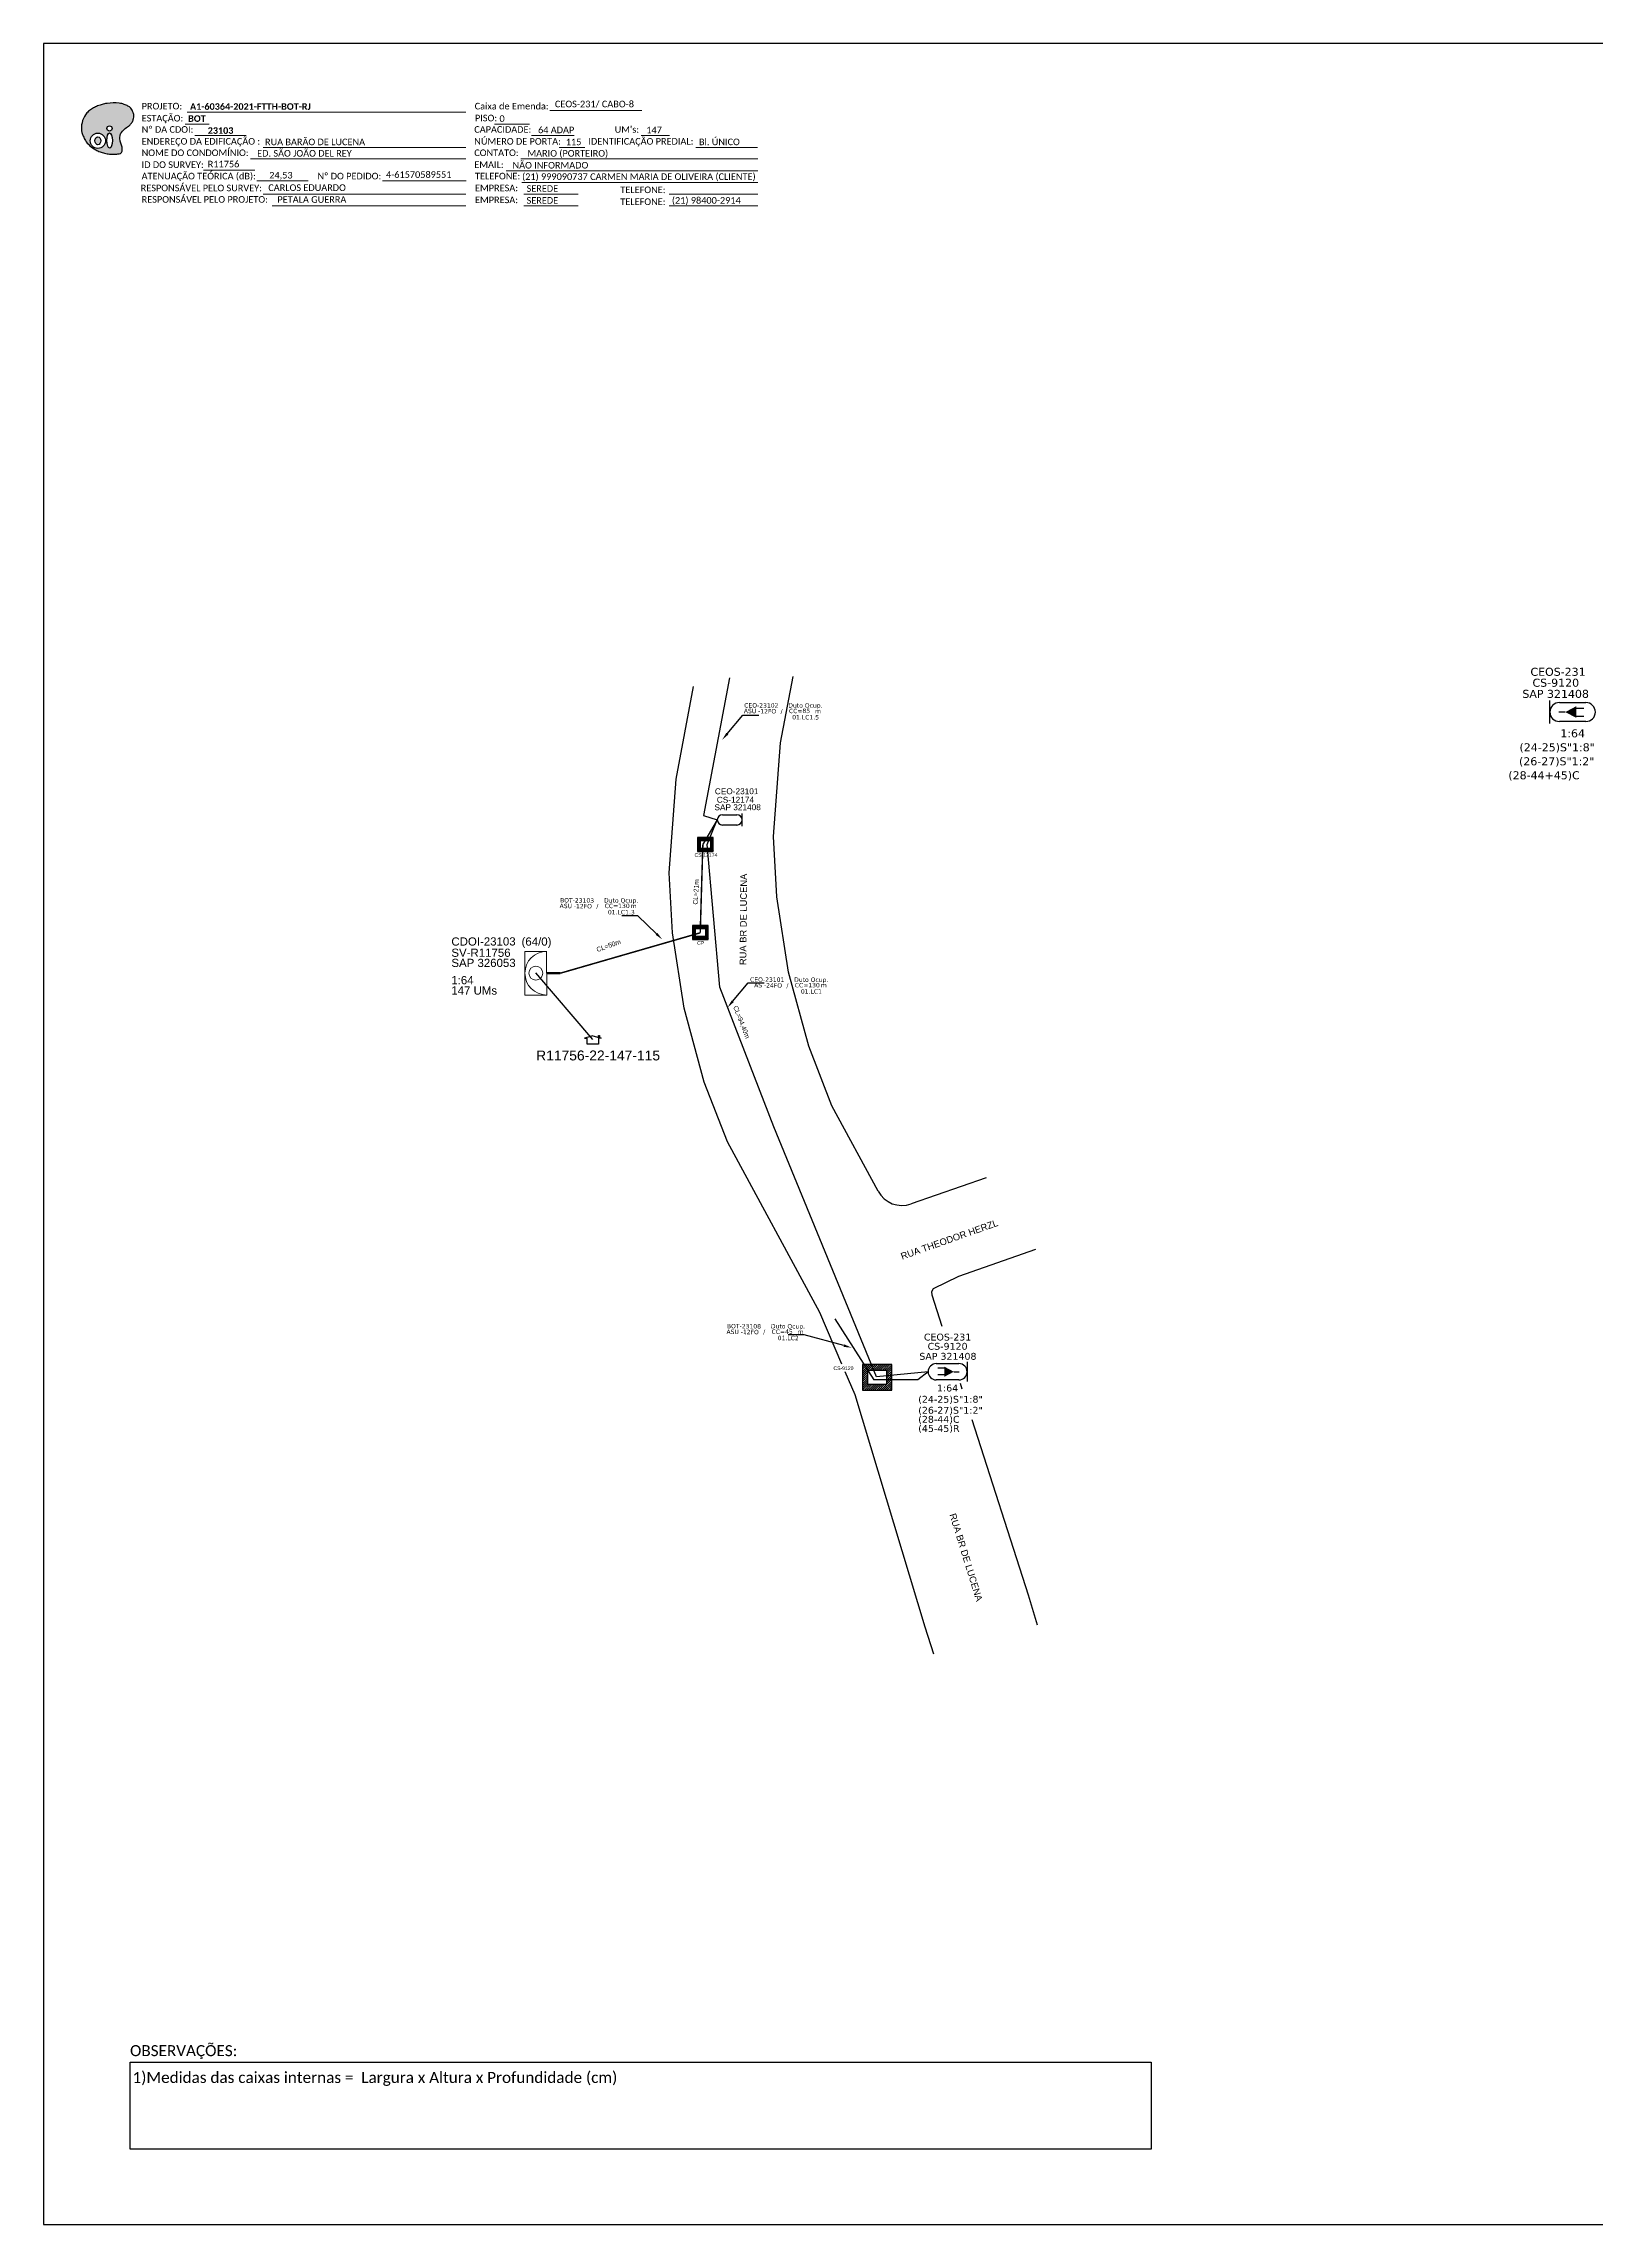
# Model space of a CAD drawing. Extents: x -4 to 1778, y 1 to 595.
# Drawn here: x -4 to 419, y 1 to 595 of the extents above; entities that cross this region are included whole.
import ezdxf
from ezdxf import colors
from ezdxf.entities.mleader import LeaderData, LeaderLine
from ezdxf.enums import TextEntityAlignment as Align
from ezdxf.math import Vec2, Vec3

# ---------------------------------------------------------------- set-up
doc = ezdxf.new("R2010")
doc.units = 0
for name, color, linetype in [('0 @ 1', 7, 'Continuous'), ('10.0-Cartográfico', 4, 'Continuous'), ('10.1-Caixas Subterrâneas', 5, 'Continuous'), ('20.4-CEOS', 1, 'Continuous'), ('20.5-CEO', 1, 'Continuous'), ('CAP a instalar', 1, 'Continuous'), ('CAP_A_INSTALAR', 1, 'Continuous'), ('label_cabos', 7, 'Continuous'), ('QUADRA', 7, 'Continuous'), ('surveys', 7, 'Continuous'), ('surveys legendas', 7, 'Continuous')]:
    doc.layers.add(name, color=color, linetype=linetype)
for name, color, linetype, lineweight in [("20.0-LEGENDA DOS CDO'S", 1, 'Continuous', 0), ('20.1-CDO_INTERIOR', 1, 'Continuous', 0), ('20.2-CDO_POSTE', 1, 'Continuous', 5), ('Segmento Logradouro Texto', 5, 'Continuous', 0)]:
    doc.layers.add(name, color=color, linetype=linetype, lineweight=lineweight)
doc.layers.add('DROP DE CLIENTE', color=140, linetype='Continuous', plot=False)
doc.styles.add('ARIAL', font='arial.ttf')
doc.styles.add('DIGICADE', font='arial.ttf')
doc.styles.add('FTTH', font='arial.ttf')
doc.styles.add('MtXpl_Calibri', font='calibri.ttf')
doc.styles.add('siredit', font='verdana.ttf')
doc.styles.add('WMF-Calibri0', font='calibri.ttf')
doc.styles.add('WMF-Calibri1', font='calibrib.ttf')
doc.linetypes.add('FENCELINE1', pattern='A,0.25,-0.1,[133,ltypeshp.shx,S=0.1,R=0,X=-0.1,Y=0],-0.1,1', length=1.45)

# ---------------------------------------------------------------- blocks, each defined once
blk = doc.blocks.new('OI')
h = blk.add_hatch(color=40)
edge = h.paths.add_edge_path()
edge.add_spline(control_points=[(4.35, -0.67), (3.92, -0.99), (3.26, -1.5), (2.81, -2.59), (2.9, -3.5), (3.06, -4.27), (3.31, -4.85), (3.37, -5.39), (3.4, -5.88), (3.2, -6.4), (2.54, -6.61), (1.65, -6.63), (0.55, -6.67), (-0.56, -6.42), (-1.61, -6.14), (-2.77, -5.61), (-3.92, -4.77), (-4.89, -3.7), (-5.34, -2.65), (-5.6, -1.94), (-5.85, -0.96), (-5.71, 0.47), (-5.1, 2.02), (-4.14, 3.02), (-3.3, 3.61), (-2.37, 4.16), (-1.36, 4.44), (-0.56, 4.7), (0.79, 4.85), (2.24, 4.97), (3.79, 4.57), (4.67, 4.21), (5.44, 3.65), (5.76, 2.99), (6.03, 2.21), (6.01, 1.46), (5.72, 0.64), (5.31, 0.08), (4.88, -0.38), (4.51, -0.55), (4.35, -0.67)], knot_values=[0, 0, 0, 0, 1.60434, 2.417191, 3.427595, 4.282808, 4.776746, 5.304182, 5.888771, 6.258406, 6.858137, 7.79129, 8.986195, 10.124242, 11.187857, 12.242908, 13.953784, 15.414161, 16.515391, 17.349188, 17.675853, 19.552021, 21.515531, 22.568638, 23.63245, 24.621084, 25.782718, 26.745347, 27.142653, 29.870543, 31.004649, 31.921532, 32.709589, 33.801391, 34.042471, 35.192333, 35.971461, 36.628871, 37.254359, 37.836911, 37.836911, 37.836911, 37.836911], degree=3, periodic=0)
h.paths.add_polyline_path([(1.13, -0.87, -1), (-0.04, -0.87, -1)], flags=16)
edge = h.paths.add_edge_path(flags=16)
edge.add_ellipse((0.56, -3.59), major_axis=(-0.02, 1.71), ratio=0.361305, start_angle=0, end_angle=360)
h.paths.add_polyline_path([(-0.36, -3.62, -1), (-3.8, -3.62, -1)], flags=16)
edge = h.paths.add_edge_path(flags=0)
edge.add_ellipse((-2.08, -3.62), major_axis=(0, 0.885), ratio=0.758294, start_angle=0, end_angle=360)
at = {"color": 40}
for centre, radius in [((-2.08, -3.62), 1.72), ((0.54, -0.87), 0.587)]:
    blk.add_circle(centre, radius, dxfattribs=at)
blk.add_ellipse((-2.08, -3.62), major_axis=(0, 0.885), ratio=0.758294, start_param=-3.141592653589792, end_param=3.141592653589792, dxfattribs=at)
blk.add_ellipse((0.56, -3.59), major_axis=(-0.02, 1.71), ratio=0.361305, dxfattribs=at)
at = {"color": 40, "start_tangent": (-0.800898, -0.598801), "end_tangent": (-0.800898, -0.598801)}
blk.add_spline([(4.35, -0.67), (3.2, -1.78), (2.9, -2.54), (2.92, -3.55), (3.12, -4.38), (3.28, -4.85), (3.37, -5.37), (3.35, -5.95), (3.2, -6.29), (2.66, -6.55), (1.73, -6.63), (0.54, -6.62), (-0.58, -6.41), (-1.6, -6.11), (-2.56, -5.67), (-3.95, -4.67), (-4.89, -3.56), (-5.37, -2.56), (-5.64, -1.78), (-5.72, -1.46), (-5.63, 0.42), (-4.84, 2.22), (-4.13, 2.99), (-3.27, 3.62), (-2.4, 4.09), (-1.3, 4.47), (-0.37, 4.72), (0.02, 4.77), (2.75, 4.8), (3.85, 4.53), (4.69, 4.16), (5.31, 3.68), (5.85, 2.73), (5.93, 2.5), (5.94, 1.35), (5.67, 0.62), (5.29, 0.08), (4.84, -0.36), (4.35, -0.67)], degree=3, dxfattribs=at)
blk = doc.blocks.new('SURVEY_SURVEY')
for p, q in [((0, 0.0000127), (-0.0000126, 0.000009)), ((-0.0000126, 0.000009), (-0.0000086, 0.000009)), ((-0.0000086, 0), (-0.0000086, 0.000009)), ((0.0000086, 0), (-0.0000086, 0)), ((0, 0.0000127), (0.0000126, 0.000009)), ((0.0000084, 0.0000132), (0.0000098, 0.0000132)), ((0.0000084, 0.0000103), (0.0000084, 0.0000132)), ((0.0000126, 0.000009), (0.0000086, 0.000009)), ((0.0000086, 0.000009), (0.0000086, 0)), ((0.0000098, 0.0000132), (0.0000098, 0.0000099))]:
    blk.add_line(p, q)
blk = doc.blocks.new('Inst CDOI-64')
at = {"layer": '20.1-CDO_INTERIOR', "color": 1, "lineweight": 18}
blk.add_lwpolyline([(-2.12, -2.13), (-2.12, 2.12), (0, 2.12), (0.01, -2.13)], close=True, dxfattribs=at)
blk.add_circle((-1.06, 0), 0.68, dxfattribs=at)
blk.add_arc((0.01, 0), 2.13, 90.0276, 270.0276, dxfattribs=at)
at = {"layer": "20.0-LEGENDA DOS CDO'S"}
for tag, p, style, flags in [('ID_ATIVIDADE', (-9.3, 3.78), 'ARIAL', 3), ('FATOR', (-1.5, 3.78), 'ARIAL', 1), ('QTDE', (-9.18, -3.66), 'DIGICADE', 3)]:
    blk.add_attdef(tag, p, '', height=0.8, rotation=0.118, dxfattribs=dict(at, style=style, flags=flags))
at = {"layer": "20.0-LEGENDA DOS CDO'S", "style": 'ARIAL'}
for tag, p, rotation in [('SURVEY', (-9.3, 1.6), 359.9724), ('FID', (-9.3, 2.69), 0.118), ('SAP', (-9.3, 0.61), 359.9724), ('1:XX', (-9.31, -1.08), 359.9724), ('UMS', (-9.31, -2.09), 359.9724)]:
    blk.add_attdef(tag, p, '', height=0.8, rotation=rotation, dxfattribs=at)
blk.add_attdef('FIBRAS_UTILIZADAS', text='', height=0.8, rotation=359.9724, dxfattribs=at).set_placement((-0.99, 2.69), align=Align.CENTER)
blk = doc.blocks.new('*X8')
at = {"color": 0, "linetype": 'Continuous'}
for p, q in [((-1.25, 0.34099), (-0.49099, 1.1)), ((-1.25, 0.517767), (-0.667767, 1.1)), ((-1.25, 0.694544), (-0.844544, 1.1)), ((-1.25, 0.87132), (-1.02132, 1.1)), ((-1.25, 1.048097), (-1.198097, 1.1)), ((-1.25, 0.164214), (-0.8035, 0.610714)), ((-1.25, -0.012563), (-0.8035, 0.433937)), ((-1.25, -0.18934), (-0.8035, 0.25716)), ((-1.25, -0.366117), (-0.8035, 0.080383)), ((-0.789214, 0.625), (-0.314214, 1.1)), ((-0.612437, 0.625), (-0.137437, 1.1)), ((-0.43566, 0.625), (0.03934, 1.1)), ((-0.258883, 0.625), (0.216117, 1.1)), ((-0.082107, 0.625), (0.392893, 1.1)), ((0.09467, 0.625), (0.56967, 1.1)), ((0.271447, 0.625), (0.746447, 1.1)), ((0.448223, 0.625), (0.923223, 1.1)), ((0.625, 0.625), (1.1, 1.1)), ((0.801777, 0.625), (1.25, 1.073223)), ((0.8035, 0.449947), (1.25, 0.896447)), ((0.8035, 0.27317), (1.25, 0.71967)), ((0.8035, 0.096393), (1.25, 0.542893)), ((0.8035, -0.080383), (1.25, 0.366117)), ((0.8035, -0.25716), (1.25, 0.18934)), ((0.8035, -0.433937), (1.25, 0.012563)), ((-1.25, -0.542893), (-0.8035, -0.096393)), ((-1.25, -0.71967), (-0.8035, -0.27317)), ((-1.25, -0.896447), (-0.8035, -0.449947)), ((-1.25, -1.073223), (-0.801777, -0.625)), ((-1.1, -1.1), (-0.625, -0.625)), ((-0.923223, -1.1), (-0.448223, -0.625)), ((-0.746447, -1.1), (-0.271447, -0.625)), ((-0.56967, -1.1), (-0.09467, -0.625)), ((-0.392893, -1.1), (0.082107, -0.625)), ((-0.216117, -1.1), (0.258883, -0.625)), ((-0.03934, -1.1), (0.43566, -0.625)), ((0.137437, -1.1), (0.612437, -0.625)), ((0.314214, -1.1), (0.789214, -0.625)), ((0.49099, -1.1), (1.25, -0.34099)), ((0.667767, -1.1), (1.25, -0.517767)), ((0.8035, -0.610714), (1.25, -0.164214)), ((0.844544, -1.1), (1.25, -0.694544)), ((1.02132, -1.1), (1.25, -0.87132)), ((1.198097, -1.1), (1.25, -1.048097))]:
    blk.add_line(p, q, dxfattribs=at)
blk = doc.blocks.new('MANHOLE_MQ')
at = {"color": 0, "linetype": 'Continuous'}
for p, q in [((0.00000623, 0.00000569), (-0.00000627, 0.00000569)), ((-0.00000627, 0.00000569), (-0.00000627, -0.00000531)), ((-0.00000404, 0.00000331), (0.00000399, 0.00000331)), ((-0.00000404, -0.00000294), (-0.00000404, 0.00000331)), ((0.00000399, 0.00000331), (0.00000399, -0.00000294)), ((0.00000623, -0.00000531), (0.00000623, 0.00000569)), ((-0.00000627, -0.00000531), (0.00000623, -0.00000531)), ((0.00000399, -0.00000294), (-0.00000404, -0.00000294)), ((0.00000399, -0.00000294), (0.00000399, -0.00000294))]:
    blk.add_line(p, q, dxfattribs=at)
at = {"color": 0, "linetype": 'Continuous', "xscale": 5e-06, "yscale": 5e-06, "zscale": 1e-05}
blk.add_blockref('*X8', (-0.00000002, 0.00000019), dxfattribs=at)
blk = doc.blocks.new('*U23')
at = {"layer": '20.4-CEOS', "color": 7, "style": 'siredit'}
for tag, p in [('FIBRAS_SPLITTER', (0, 0)), ('FIBRAS_TOP_C', (0, -4.13)), ('RESERVA_FINAIS', (0, -5.46))]:
    blk.add_attdef(tag, p, '', height=1.01, dxfattribs=at)
for tag, p, flags in [('ID_ATIVIDADE', (0, -6.77), 3), ('QTDE', (0, -9.4), 1), ('FATOR', (0, -8.09), 1), ('FID', (0, -10.71), 1)]:
    blk.add_attdef(tag, p, '', height=1.01, dxfattribs=dict(at, flags=flags))
blk = doc.blocks.new('*U24')
at = {"layer": '20.4-CEOS', "color": 7, "style": 'siredit'}
blk.add_attdef('FIBRAS_SPLITTER', (0, 0), '', height=1.01, dxfattribs=at)
for tag, p, flags in [('QTDE', (0, -4.11), 1), ('ID_ATIVIDADE', (0, -1.48), 3), ('FATOR', (0, -2.79), 3), ('FID', (0, -5.42), 1)]:
    blk.add_attdef(tag, p, '', height=1.01, dxfattribs=dict(at, flags=flags))
blk = doc.blocks.new('Inst CB DT OCUP CFOA-SM-AS-80-TS-24')
at = {"layer": 'label_cabos', "color": 0, "style": 'siredit'}
for tag, flags, p in [('ID_ATIVIDADE', 3, (1.31, 2.67)), ('FATOR', 1, (11.56, 2.55))]:
    blk.add_attdef(tag, text='', height=1, rotation=359.69, dxfattribs=dict(at, flags=flags)).set_placement(p, align=Align.MIDDLE_CENTER)
for tag, p in [('TIPO_CABO', (1.76, 0)), ('DESTINO_CABO', (3.13, 1.26)), ('CABO', (4.69, -0.05)), ('/', (7.71, -0.05)), ('LANCE', (10.91, 0)), ('TIPO_CABO', (13.11, 1.24)), ('UND', (15.96, 0)), ('FID', (13.15, -1.41))]:
    blk.add_attdef(tag, text='', height=1, rotation=359.69, dxfattribs=at).set_placement(p, align=Align.MIDDLE_CENTER)
blk.add_attdef('QTDE', (12.43, -0.47), '', height=1, rotation=359.69, dxfattribs=at)
blk = doc.blocks.new('Inst CB DT OCUP CFOA-SM-ASU-120-S-12')
at = {"layer": 'label_cabos', "color": 0, "style": 'siredit'}
for tag, flags, p in [('ID_ATIVIDADE', 3, (1.31, 2.67)), ('FATOR', 1, (11.56, 2.55))]:
    blk.add_attdef(tag, text='', height=1, rotation=359.69, dxfattribs=dict(at, flags=flags)).set_placement(p, align=Align.MIDDLE_CENTER)
for tag, p in [('TIPO_CABO', (1.26, 0)), ('DESTINO_CABO', (3.13, 1.26)), ('CABO', (4.69, -0.05)), ('/', (7.71, -0.05)), ('LANCE', (10.91, 0)), ('TIPO_CABO', (13.11, 1.24)), ('UND', (15.96, 0)), ('FID', (13.15, -1.41))]:
    blk.add_attdef(tag, text='', height=1, rotation=359.69, dxfattribs=at).set_placement(p, align=Align.MIDDLE_CENTER)
blk.add_attdef('QTDE', (12.43, -0.47), '', height=1, rotation=359.69, dxfattribs=at)
blk = doc.blocks.new('CDOE-TEXTO PADRÃO')
at = {"layer": "20.0-LEGENDA DOS CDO'S", "color": 0, "style": 'ARIAL'}
for tag, p in [('CDO_N', (0.49, 7.39)), ('SAP', (0.51, 1.67)), ('CORDOALHA', (0.5, 4.33)), ('SPLITER_1', (0.59, -0.91)), ('SPLITER_2', (0.6, -3.55)), ('(XX-XX_F)S', (0.54, -8.29)), ('(XX-XX_L)S', (0.55, -10.83)), ('UMS', (0.55, -13.15))]:
    blk.add_attdef(tag, p, '', height=1.7, rotation=0.11799, dxfattribs=at)
blk.add_attdef('FIBRAS_UTILIZADAS', text='', height=1.7, rotation=0.11799, dxfattribs=at).set_placement((19.77, 7.43), align=Align.CENTER)

msp = doc.modelspace()

# ---------------------------------------------------------------- linework, layer by layer
for p, q in [((837.17, 595.26), (-3.83, 595.26)), ((-3.83, 595.26), (-3.83, 1.26)), ((264.43, 172.72), (266.87, 164.57)), ((-3.83, 1.26), (837.17, 1.26))]:
    msp.add_line(p, q)
at = {"color": 7, "lineweight": 0}
for points in [[(35.28, 576.58), (111.25, 576.58)], [(134.09, 577.07), (159.22, 577.07)], [(34.76, 573.3), (41.31, 573.3)], [(119.05, 573.34), (128.53, 573.34)], [(37.42, 570.23), (51.37, 570.23)], [(55.99, 566.99), (111.25, 566.99)], [(129.1, 570.23), (140.71, 570.23)], [(136.68, 566.99), (143.62, 566.99)], [(159.04, 570.23), (166.7, 570.23)], [(173.85, 566.99), (190.73, 566.99)], [(39.74, 560.82), (53.69, 560.82)], [(52.58, 563.88), (111.25, 563.88)], [(122.17, 560.64), (190.76, 560.64)], [(126.21, 563.88), (190.76, 563.88)], [(54.28, 557.85), (68.22, 557.85)], [(55.99, 554.29), (111.25, 554.29)], [(88.51, 557.85), (111.27, 557.85)], [(126.46, 557.41), (190.76, 557.41)], [(127.07, 554.29), (141.86, 554.29)], [(166.67, 554.29), (190.76, 554.29)], [(58.48, 551.06), (111.25, 551.06)], [(127.07, 551.06), (141.86, 551.06)], [(166.67, 551.06), (190.76, 551.06)]]:
    msp.add_lwpolyline(points, dxfattribs=at)
at = {"color": 0}
msp.add_lwpolyline([(19.73, 45.46), (297.98, 45.46), (297.98, 21.75), (19.73, 21.75)], close=True, dxfattribs=at)
at = {"layer": '10.0-Cartográfico'}
for p, q in [((196.98, 404.79), (200.4, 422.87)), ((168.53, 394.94), (173.28, 420.12)), ((195.1, 379.28), (196.98, 404.79)), ((166.65, 369.43), (168.53, 394.94)), ((195.96, 362.9), (195.1, 379.28)), ((167.51, 353.05), (166.65, 369.43)), ((199.15, 342.34), (195.96, 362.9)), ((170.7, 332.49), (167.51, 353.05)), ((204.65, 322.2), (199.15, 342.34)), ((176.2, 312.35), (170.7, 332.49)), ((210.93, 305.93), (204.65, 322.2)), ((182.48, 296.08), (176.2, 312.35)), ((223.56, 282.68), (210.93, 305.93)), ((207.7, 249.66), (182.48, 296.08)), ((252.97, 286.32), (232.58, 279.2)), ((266.41, 266.8), (245.43, 259.47)), ((238.59, 256.06), (238.13, 255.31)), ((245.43, 259.47), (238.59, 256.06)), ((213.71, 235.58), (207.7, 249.66)), ((238.13, 255.31), (238.16, 254.44)), ((217.29, 227.18), (214.59, 233.5)), ((236.38, 163.9), (217.29, 227.18))]:
    msp.add_line(p, q, dxfattribs=at)
for points in [[(266.41, 266.8), (245.43, 259.47), (238.59, 256.06), (238.13, 255.31), (238.16, 254.44), (240.92, 245.88)], [(249.07, 220.5), (264.43, 172.72), (266.87, 164.57)]]:
    msp.add_lwpolyline(points, dxfattribs=at)
msp.add_arc((230.12, 286.24), 7.46, 208.51631, 289.25063, dxfattribs=at)
at = {"layer": '20.4-CEOS', "color": 7}
for p, q in [((409.19, 415.77), (416.42, 415.77)), ((416.42, 410.62), (409.19, 410.62)), ((239.39, 235.71), (245.59, 235.71)), ((245.59, 231.29), (239.39, 231.29))]:
    msp.add_line(p, q, dxfattribs=at)
for points in [[(406.62, 410.09), (406.62, 416.3)], [(410.81, 413.19), (409.07, 413.19)], [(413.66, 414.22), (415.86, 414.22)], [(413.66, 412.07), (415.86, 412.07)], [(241.75, 234.47), (239.87, 234.47)], [(241.75, 232.63), (239.87, 232.63)], [(244.2, 233.5), (245.69, 233.5)], [(247.8, 236.17), (247.8, 230.84)]]:
    msp.add_lwpolyline(points, dxfattribs=at)
for points in [[(410.81, 413.19, 0, 3.18, 0), (413.8, 413.19, 3.18, 3.18, 0)], [(244.2, 233.5, 0, 2.73, 0), (241.64, 233.5, 2.73, 2.73, 0)]]:
    msp.add_lwpolyline(points, format="xyseb", dxfattribs=at)
for centre, radius, start, end in [((409.19, 413.19), 2.58, 90, 270), ((416.42, 413.19), 2.58, 270, 90), ((239.39, 233.5), 2.21, 90, 270), ((245.59, 233.5), 2.21, 270, 90)]:
    msp.add_arc(centre, radius, start, end, dxfattribs=at)
at = {"layer": '20.5-CEO', "color": 5}
for p, q in [((181.15, 385.23), (185.1, 385.23)), ((185.1, 382.41), (181.15, 382.41))]:
    msp.add_line(p, q, dxfattribs=at)
msp.add_lwpolyline([(186.51, 382.12), (186.51, 385.52)], dxfattribs=at)
for centre, start, end in [((181.15, 383.82), 90, 270), ((185.1, 383.82), 270, 90)]:
    msp.add_arc(centre, 1.41, start, end, dxfattribs=at)
at = {"layer": 'CAP a instalar', "color": 7, "ltscale": 5}
for p, q in [((183.1, 422.51), (176, 385.04)), ((176, 385.04), (179.74, 383.82)), ((176.97, 377.08), (179.74, 383.82)), ((180.4, 338.21), (176.97, 377.08)), ((195.12, 300.22), (180.4, 338.21)), ((223.11, 232.12), (195.12, 300.22)), ((211.73, 247.93), (222.41, 231.29)), ((237.18, 233.5), (223.11, 232.12)), ((237.18, 233.5), (234.37, 231.29)), ((234.37, 231.29), (222.41, 231.29))]:
    msp.add_line(p, q, dxfattribs=at)
at = {"layer": 'CAP a instalar', "ltscale": 5, "const_width": 0.615}
msp.add_lwpolyline([(133.25, 342.06), (136.98, 342.06)], dxfattribs=at)
at = {"layer": 'CAP_A_INSTALAR', "linetype": 'FENCELINE1', "ltscale": 6, "const_width": 0.406}
for points in [[(175.8, 377.09), (179.74, 383.82)], [(175.09, 353.06), (175.8, 377.09)], [(136.98, 342.06), (175.09, 353.06)]]:
    msp.add_lwpolyline(points, dxfattribs=at)
at = {"layer": 'DROP DE CLIENTE'}
msp.add_lwpolyline([(130.21, 342.17), (145.75, 324.02)], dxfattribs=at)
at = {"layer": 'QUADRA'}
msp.add_line((238.76, 156.54), (236.38, 163.9), dxfattribs=at)
at = {"layer": 'QUADRA', "color": 7}
msp.add_lwpolyline([(245.88, 230.43), (246.4, 228.82)], dxfattribs=at)

# ---------------------------------------------------------------- block references
at = {"color": 7, "xscale": 1.213923925163967, "yscale": 1.213923925163967, "zscale": 1.213923925163967, "rotation": 0.1532896023949059}
msp.add_blockref('OI', (13.47, 573.2), dxfattribs=at)
at = {"color": 0, "lineweight": 0, "xscale": 2.790468429178282, "yscale": 2.790468429178282, "zscale": 2.790468429178282}
msp.add_blockref('Inst CDOI-64', (133.24, 342.06), dxfattribs=at).add_auto_attribs({'FIBRAS_UTILIZADAS': '(64/0)', 'SURVEY': 'SV-R11756', 'SAP': 'SAP 326053', '1:XX': '1:64', 'UMS': '147 UMs', 'FID': 'CDOI-23103'})
at = {"layer": '10.1-Caixas Subterrâneas', "color": 30, "rotation": 180.0000000000622}
for p, xscale, yscale, zscale in [((176.48, 377.17), 340446.4858180053, 340446.4858180053, 340446.4858180053), ((175.12, 353.21), 340446.4858180053, 340446.4858180053, 340446.4858180053), ((223.29, 232.09), 633607.2714465585, 633607.2714465585, 633607.2714465585)]:
    msp.add_blockref('MANHOLE_MQ', p, dxfattribs=dict(at, xscale=xscale, yscale=yscale, zscale=zscale))
at = {"layer": '20.2-CDO_POSTE', "color": 5}
ref = msp.add_blockref('CDOE-TEXTO PADRÃO', (180.8, 383.73), dxfattribs=dict(at, xscale=0.947556147652673, yscale=0.947556147652673, zscale=0.947556147652673))
ref.add_attrib('CDO_N', 'CS-12174', (179.61, 388.48), dxfattribs={"layer": "20.0-LEGENDA DOS CDO'S", "color": 0, "height": 1.611, "rotation": 0.11799, "style": 'ARIAL'})
ref.add_attrib('SAP', 'CEO-23101', (179.08, 390.8), dxfattribs={"layer": "20.0-LEGENDA DOS CDO'S", "color": 0, "height": 1.611, "rotation": 0.11799, "style": 'ARIAL'})
ref = msp.add_blockref('CDOE-TEXTO PADRÃO', (178.86, 381.7), dxfattribs=dict(at, xscale=0.947556147652673, yscale=0.947556147652673, zscale=0.947556147652673))
ref.add_attrib('CDO_N', 'SAP 321408', (178.97, 386.44), dxfattribs={"layer": "20.0-LEGENDA DOS CDO'S", "color": 0, "height": 1.611, "rotation": 0.11799, "style": 'ARIAL'})
at = {"layer": '20.4-CEOS', "color": 7, "lineweight": 0}
ref = msp.add_blockref('*U23', (234.49, 225.06), dxfattribs=dict(at, xscale=1.855125631101542, yscale=1.855125631101542, zscale=1.855125631101542))
ref.add_attrib('FIBRAS_SPLITTER', '(24-25)S"1:8"', (234.49, 225.06), dxfattribs={"color": 7, "height": 1.8731, "style": 'siredit'})
ref.add_attrib('FIBRAS_TOP_C', '(28-44)C', (234.49, 219.6), dxfattribs={"color": 7, "height": 1.873, "style": 'siredit'})
ref.add_attrib('RESERVA_FINAIS', '(45-45)R', (234.49, 217.12), dxfattribs={"color": 7, "height": 1.873, "style": 'siredit'})
at = {"layer": '20.4-CEOS', "color": 7, "lineweight": 0, "xscale": 1.855125631101542, "yscale": 1.855125631101542, "zscale": 1.855125631101542}
msp.add_blockref('*U24', (234.49, 222.07), dxfattribs=at).add_auto_attribs({'FIBRAS_SPLITTER': '(26-27)S"1:2"'})
at = {"layer": 'label_cabos', "color": 0, "lineweight": 0}
ref = msp.add_blockref('Inst CB DT OCUP CFOA-SM-ASU-120-S-12', (187.97, 413.48), dxfattribs=dict(at, xscale=1.203335689986604, yscale=1.203335689986604, zscale=1.203335689986604))
ref.add_attrib('DESTINO_CABO', 'CEO-23102', dxfattribs={"color": 0, "height": 1.203, "rotation": 359.69001, "style": 'siredit'}).set_placement((191.74, 415), align=Align.MIDDLE_CENTER)
ref.add_attrib('CABO', '12FO', dxfattribs={"color": 0, "height": 1.203, "rotation": 359.69001, "style": 'siredit'}).set_placement((193.61, 413.42), align=Align.MIDDLE_CENTER)
ref.add_attrib('TIPO_CABO', 'Duto Ocup.', dxfattribs={"color": 0, "height": 1.203, "rotation": 359.69001, "style": 'siredit'}).set_placement((203.75, 414.98), align=Align.MIDDLE_CENTER)
ref.add_attrib('/', '/', dxfattribs={"color": 0, "height": 1.2, "rotation": 359.69001, "style": 'siredit'}).set_placement((197.26, 413.42), align=Align.MIDDLE_CENTER)
ref.add_attrib('TIPO_CABO', 'ASU - ', dxfattribs={"color": 0, "height": 1.203, "rotation": 359.69001, "style": 'siredit'}).set_placement((189.49, 413.47), align=Align.MIDDLE_CENTER)
ref.add_attrib('FID', '01.LC1.5', dxfattribs={"color": 0, "height": 1.203, "rotation": 359.69001, "style": 'siredit'}).set_placement((203.8, 411.78), align=Align.MIDDLE_CENTER)
ref.add_attrib('LANCE', 'CC=', dxfattribs={"color": 0, "height": 1.203, "rotation": 359.69001, "style": 'siredit'}).set_placement((201.1, 413.48), align=Align.MIDDLE_CENTER)
ref.add_attrib('QTDE', '85', (202.93, 412.91), dxfattribs={"color": 0, "height": 1.203, "rotation": 359.69001, "style": 'siredit'})
ref.add_attrib('UND', 'm', dxfattribs={"color": 0, "height": 1.2, "rotation": 359.69001, "style": 'siredit'}).set_placement((207.18, 413.48), align=Align.MIDDLE_CENTER)
ref = msp.add_blockref('Inst CB DT OCUP CFOA-SM-ASU-120-S-12', (137.76, 360.38), dxfattribs=dict(at, xscale=1.203335689986604, yscale=1.203335689986604, zscale=1.203335689986604))
ref.add_attrib('DESTINO_CABO', 'BOT-23103', dxfattribs={"color": 0, "height": 1.203, "rotation": 359.69001, "style": 'siredit'}).set_placement((141.53, 361.9), align=Align.MIDDLE_CENTER)
ref.add_attrib('CABO', '12FO', dxfattribs={"color": 0, "height": 1.203, "rotation": 359.69001, "style": 'siredit'}).set_placement((143.4, 360.32), align=Align.MIDDLE_CENTER)
ref.add_attrib('TIPO_CABO', 'Duto Ocup.', dxfattribs={"color": 0, "height": 1.203, "rotation": 359.69001, "style": 'siredit'}).set_placement((153.54, 361.88), align=Align.MIDDLE_CENTER)
ref.add_attrib('/', '/', dxfattribs={"color": 0, "height": 1.2, "rotation": 359.69001, "style": 'siredit'}).set_placement((147.05, 360.32), align=Align.MIDDLE_CENTER)
ref.add_attrib('TIPO_CABO', 'ASU - ', dxfattribs={"color": 0, "height": 1.203, "rotation": 359.69001, "style": 'siredit'}).set_placement((139.28, 360.37), align=Align.MIDDLE_CENTER)
ref.add_attrib('FID', '01.LC1.3', dxfattribs={"color": 0, "height": 1.203, "rotation": 359.69001, "style": 'siredit'}).set_placement((153.59, 358.68), align=Align.MIDDLE_CENTER)
ref.add_attrib('LANCE', 'CC=', dxfattribs={"color": 0, "height": 1.203, "rotation": 359.69001, "style": 'siredit'}).set_placement((150.89, 360.38), align=Align.MIDDLE_CENTER)
ref.add_attrib('QTDE', '130', (152.72, 359.81), dxfattribs={"color": 0, "height": 1.203, "rotation": 359.69001, "style": 'siredit'})
ref.add_attrib('UND', 'm', dxfattribs={"color": 0, "height": 1.2, "rotation": 359.69001, "style": 'siredit'}).set_placement((156.97, 360.38), align=Align.MIDDLE_CENTER)
ref = msp.add_blockref('Inst CB DT OCUP CFOA-SM-AS-80-TS-24', (189.57, 338.79), dxfattribs=dict(at, xscale=1.203335689986604, yscale=1.203335689986604, zscale=1.203335689986604))
ref.add_attrib('DESTINO_CABO', 'CEO-23101', dxfattribs={"color": 0, "height": 1.203, "rotation": 359.69001, "style": 'siredit'}).set_placement((193.34, 340.31), align=Align.MIDDLE_CENTER)
ref.add_attrib('CABO', '24FO', dxfattribs={"color": 0, "height": 1.203, "rotation": 359.69001, "style": 'siredit'}).set_placement((195.21, 338.73), align=Align.MIDDLE_CENTER)
ref.add_attrib('TIPO_CABO', 'Duto Ocup.', dxfattribs={"color": 0, "height": 1.203, "rotation": 359.69001, "style": 'siredit'}).set_placement((205.35, 340.29), align=Align.MIDDLE_CENTER)
ref.add_attrib('/', '/', dxfattribs={"color": 0, "height": 1.2, "rotation": 359.69001, "style": 'siredit'}).set_placement((198.86, 338.73), align=Align.MIDDLE_CENTER)
ref.add_attrib('TIPO_CABO', 'AS - ', dxfattribs={"color": 0, "height": 1.203, "rotation": 359.69001, "style": 'siredit'}).set_placement((191.69, 338.79), align=Align.MIDDLE_CENTER)
ref.add_attrib('FID', '01.LC1', dxfattribs={"color": 0, "height": 1.203, "rotation": 359.69001, "style": 'siredit'}).set_placement((205.39, 337.09), align=Align.MIDDLE_CENTER)
ref.add_attrib('LANCE', 'CC=', dxfattribs={"color": 0, "height": 1.203, "rotation": 359.69001, "style": 'siredit'}).set_placement((202.7, 338.79), align=Align.MIDDLE_CENTER)
ref.add_attrib('QTDE', '130', (204.53, 338.22), dxfattribs={"color": 0, "height": 1.203, "rotation": 359.69001, "style": 'siredit'})
ref.add_attrib('UND', 'm', dxfattribs={"color": 0, "height": 1.2, "rotation": 359.69001, "style": 'siredit'}).set_placement((208.78, 338.79), align=Align.MIDDLE_CENTER)
ref = msp.add_blockref('Inst CB DT OCUP CFOA-SM-ASU-120-S-12', (183.24, 244.39), dxfattribs=dict(at, xscale=1.203335689986604, yscale=1.203335689986604, zscale=1.203335689986604))
ref.add_attrib('DESTINO_CABO', 'BOT-23108', dxfattribs={"color": 0, "height": 1.203, "rotation": 359.69001, "style": 'siredit'}).set_placement((187.01, 245.91), align=Align.MIDDLE_CENTER)
ref.add_attrib('CABO', '12FO', dxfattribs={"color": 0, "height": 1.203, "rotation": 359.69001, "style": 'siredit'}).set_placement((188.88, 244.33), align=Align.MIDDLE_CENTER)
ref.add_attrib('TIPO_CABO', 'Duto Ocup.', dxfattribs={"color": 0, "height": 1.203, "rotation": 359.69001, "style": 'siredit'}).set_placement((199.01, 245.89), align=Align.MIDDLE_CENTER)
ref.add_attrib('/', '/', dxfattribs={"color": 0, "height": 1.2, "rotation": 359.69001, "style": 'siredit'}).set_placement((192.52, 244.33), align=Align.MIDDLE_CENTER)
ref.add_attrib('TIPO_CABO', 'ASU - ', dxfattribs={"color": 0, "height": 1.203, "rotation": 359.69001, "style": 'siredit'}).set_placement((184.76, 244.38), align=Align.MIDDLE_CENTER)
ref.add_attrib('FID', '01.LC2', dxfattribs={"color": 0, "height": 1.203, "rotation": 359.69001, "style": 'siredit'}).set_placement((199.06, 242.69), align=Align.MIDDLE_CENTER)
ref.add_attrib('LANCE', 'CC=', dxfattribs={"color": 0, "height": 1.203, "rotation": 359.69001, "style": 'siredit'}).set_placement((196.37, 244.39), align=Align.MIDDLE_CENTER)
ref.add_attrib('QTDE', '45', (198.19, 243.82), dxfattribs={"color": 0, "height": 1.203, "rotation": 359.69001, "style": 'siredit'})
ref.add_attrib('UND', 'm', dxfattribs={"color": 0, "height": 1.2, "rotation": 359.69001, "style": 'siredit'}).set_placement((202.45, 244.39), align=Align.MIDDLE_CENTER)
at = {"layer": 'surveys', "color": 255, "xscale": 182448.6982646525, "yscale": 182448.6982646525, "zscale": 182448.6982646525}
msp.add_blockref('SURVEY_SURVEY', (145.83, 322.69), dxfattribs=at)

# ---------------------------------------------------------------- texts
at = {"color": 7, "lineweight": 0, "style": 'WMF-Calibri0'}
for s, height, p in [('PROJETO:', 1.793, (22.88, 577.33)), ('ESTAÇÃO:', 1.793, (22.88, 574.05)), ('Caixa de Emenda:', 1.7927, (113.63, 577.33)), ('Nº DA CDOI:', 1.7927, (22.88, 570.98)), ('CAPACIDADE:', 1.7927, (113.52, 570.98)), ('PISO:', 1.793, (113.7, 574.09)), ("UM's:", 1.793, (151.77, 570.98)), ('ENDEREÇO DA EDIFICAÇÃO :', 1.7927, (22.88, 567.74)), ('NOME DO CONDOMÍNIO:', 1.7927, (22.88, 564.63)), ('CONTATO:', 1.793, (113.52, 564.63)), ('NÚMERO DE PORTA:', 1.7927, (113.52, 567.74)), ('IDENTIFICAÇÃO PREDIAL:', 1.7927, (144.61, 567.74)), ('ATENUAÇÃO TEÓRICA (dB):', 1.7927, (22.88, 558.28)), ('ID DO SURVEY:', 1.7927, (22.88, 561.39)), ('Nº DO PEDIDO:', 1.7927, (70.8, 558.28)), ('EMAIL:', 1.793, (113.52, 561.39)), ('TELEFONE:', 1.793, (113.71, 558.28)), ('RESPONSÁVEL PELO SURVEY:', 1.7927, (22.63, 555.04)), ('RESPONSÁVEL PELO PROJETO:', 1.7927, (22.88, 551.93)), ('EMPRESA:', 1.793, (113.71, 555.04)), ('EMPRESA:', 1.793, (113.71, 551.8)), ('TELEFONE:', 1.793, (153.31, 554.54)), ('TELEFONE:', 1.793, (153.31, 551.3))]:
    msp.add_text(s, height=height, dxfattribs=at).set_placement(p)
at = {"color": 7}
for s, height, style, p in [('A1-60364-2021-FTTH-BOT-RJ', 1.7927, 'WMF-Calibri1', (36.07, 577.23)), ('CEOS-231/ CABO-8', 1.7927, 'WMF-Calibri0', (135.49, 577.91)), ('BOT', 1.793, 'WMF-Calibri1', (35.56, 573.95)), ('0', 1.79, 'WMF-Calibri0', (120.4, 573.94)), (' 64 ADAP', 1.793, 'WMF-Calibri0', (130.27, 570.85)), ('147', 1.793, 'WMF-Calibri0', (160.39, 570.83)), ('ED. SÃO JOÃO DEL REY', 1.7927, 'WMF-Calibri0', (54.36, 564.48)), ('RUA BARÃO DE LUCENA ', 1.7927, 'WMF-Calibri0', (56.5, 567.58)), ('MARIO (PORTEIRO)', 1.7927, 'WMF-Calibri0', (127.99, 564.48)), ('115', 1.793, 'WMF-Calibri0', (138.46, 567.59)), ('Bl. ÚNICO', 1.793, 'WMF-Calibri0', (174.74, 567.59)), ('R11756', 1.793, 'WMF-Calibri0', (40.9, 561.56)), ('24,53', 1.793, 'WMF-Calibri0', (57.65, 558.52)), ('4-61570589551', 1.7927, 'WMF-Calibri0', (89.45, 558.69)), ('NÃO INFORMADO', 1.7927, 'WMF-Calibri0', (123.95, 561.24)), ('(21) 999090737 CARMEN MARIA DE OLIVEIRA (CLIENTE)', 1.7927, 'WMF-Calibri0', (126.55, 558.13)), ('CARLOS EDUARDO', 1.7927, 'WMF-Calibri0', (57.39, 555.13)), ('PETALA GUERRA', 1.7927, 'WMF-Calibri0', (59.88, 551.9)), ('SEREDE', 1.793, 'WMF-Calibri0', (127.77, 554.89)), ('SEREDE', 1.793, 'WMF-Calibri0', (127.77, 551.66)), ('(21) 98400-2914', 1.7927, 'WMF-Calibri0', (167.37, 551.66))]:
    msp.add_text(s, height=height, dxfattribs=dict(at, style=style)).set_placement(p)
at = {"color": 7, "style": 'WMF-Calibri1'}
msp.add_text('23103', height=1.793, dxfattribs=at).set_placement((44.39, 570.69), align=Align.CENTER)
for s, style, p in [('OBSERVAÇÕES:', 'WMF-Calibri0', (19.71, 47.08)), ('1)Medidas das caixas internas =  Largura x Altura x Profundidade (cm)', 'MtXpl_Calibri', (20.4, 39.78))]:
    msp.add_text(s, height=3, dxfattribs=dict(style=style)).set_placement(p)
at = {"layer": '0 @ 1', "color": 3, "linetype": 'Continuous', "char_height": 1.2973, "attachment_point": 1, "style": 'FTTH'}
for s, insert, rotation in [('\\pt3.89184;CL=21m', (173.09, 360.79), 86.85183), ('\\pt3.89184;CL=50m', (146.65, 349.02), 19.65946), ('\\pt3.89184;CL=94,40m', (185.24, 333.35), 291.55571)]:
    msp.add_mtext_dynamic_manual_height_columns(s, width=2.9072, gutter_width=0.00005, heights=[1.55], dxfattribs=dict(at, insert=insert, rotation=rotation))
at = {"layer": '10.1-Caixas Subterrâneas', "color": 30, "style": 'ARIAL'}
for s, p in [('CS-12174', (173.54, 373.76)), ('CP', (174.26, 349.8)), ('CS-9120', (211.39, 233.96))]:
    msp.add_text(s, height=0.99, dxfattribs=at).set_placement(p)
at = {"layer": '20.4-CEOS', "color": 7, "style": 'siredit'}
for s, height, p in [('CEOS-231', 2.183, (408.83, 425.25)), ('CS-9120', 2.183, (408.22, 422.27)), ('SAP 321408', 2.183, (408.18, 419.24)), ('(24-25)S"1:8"', 2.1826, (408.58, 404.68)), ('1:64', 2.183, (412.81, 408.48)), ('(26-27)S"1:2"', 2.1826, (408.46, 400.87)), ('(28-44+45)C', 2.1826, (405.02, 397.06)), ('CEOS-231', 1.873, (242.49, 243.88)), ('SAP 321408', 1.873, (242.58, 238.64)), ('CS-9120', 1.873, (242.49, 241.37)), ('1:64', 1.873, (242.49, 230))]:
    msp.add_text(s, height=height, dxfattribs=at).set_placement(p, align=Align.TOP_CENTER)
at = {"layer": 'Segmento Logradouro Texto', "linetype": 'Continuous', "char_height": 1.8245, "attachment_point": 1, "style": 'DIGICADE'}
for s, insert, width, rotation in [('\\o\\l\\fArial|b0|i0|c0|p34;\\T1.0000000000;\\W1.0000000000;RUA BR DE LUCENA', (185.81, 344.26), 25.442, 89.49403), ('\\o\\l\\fArial|b0|i0|c0|p34;\\T1.0000000000;\\W1.0000000000;RUA THEODOR HERZL', (229.51, 265.72), 28.4052, 19.47072), ('\\fArial|b0|i0|c0|p34;\\W1.0000000000;\\T1.0000000000;\\o\\lRUA BR DE LUCENA', (244.71, 195.13), 25.442, 287.2228)]:
    msp.add_mtext(s, dxfattribs=dict(at, insert=insert, width=width, rotation=rotation))
at = {"layer": 'surveys legendas', "color": 0, "style": 'ARIAL'}
msp.add_text('R11756-22-147-115', height=2.701, dxfattribs=at).set_placement((130.38, 318.3))

# ---------------------------------------------------------------- leaders
at = {"layer": 'label_cabos', "color": 7, "lineweight": 0}
ml = msp.add_multileader_mtext('Standard', dxfattribs=at)
ml.set_content('', color=7)
ml.set_leader_properties()
ml.build(insert=Vec2(0, 0))
ml.multileader.update_dxf_attribs({"text_right_attachment_type": 6, "dogleg_length": 1.01, "arrow_head_size": 2.17})
ctx = ml.context
ctx.base_point, ctx.char_height, ctx.arrow_head_size, ctx.landing_gap_size, ctx.plane_origin = Vec3(191.05, 412.35), 2.17, 2.17, 1.09, Vec3(-7064121.77, -117337351.62)
ctx.right_attachment = 6
notes = []
notes.append((ctx, [(0, (1, 1, 0), (186.7, 412.35), (1, 0), 4.35, [(0, [(181.07, 405.63)], 0, [])])]))
ctx.mtext.insert, ctx.mtext.rotation = Vec3(192.13, 413.43), 6.283185
ml = msp.add_multileader_mtext('Standard', dxfattribs=at)
ml.set_content('', color=7)
ml.set_leader_properties()
ml.build(insert=Vec2(0, 0))
ml.multileader.update_dxf_attribs({"text_right_attachment_type": 6, "dogleg_length": 1.01, "arrow_head_size": 2.17})
ctx = ml.context
ctx.base_point, ctx.char_height, ctx.arrow_head_size, ctx.landing_gap_size, ctx.plane_origin, ctx.plane_x_axis, ctx.plane_y_axis = Vec3(153.72, 357.68), 2.17, 2.17, 1.09, Vec3(7064466.54, 117338121.64), Vec3(-1, 0), Vec3(0, -1)
ctx.right_attachment = 6
notes.append((ctx, [(0, (1, 1, 0), (158.07, 357.68), (-1, 0), 4.35, [(0, [(164.73, 351.27)], 0, [])])]))
ctx.mtext.insert, ctx.mtext.text_direction, ctx.mtext.rotation = Vec3(152.64, 356.59), Vec3(-1, 0), 3.141593
ml = msp.add_multileader_mtext('Standard', dxfattribs=at)
ml.set_content('', color=7)
ml.set_leader_properties()
ml.build(insert=Vec2(0, 0))
ml.multileader.update_dxf_attribs({"text_right_attachment_type": 6, "dogleg_length": 1.01, "arrow_head_size": 2.17})
ctx = ml.context
ctx.base_point, ctx.char_height, ctx.arrow_head_size, ctx.landing_gap_size, ctx.plane_origin = Vec3(192.5, 339.43), 2.17, 2.17, 1.09, Vec3(-7064120.31, -117337424.54)
ctx.right_attachment = 6
notes.append((ctx, [(0, (1, 1, 0), (188.16, 339.43), (1, 0), 4.35, [(0, [(182.53, 332.72)], 0, [])])]))
ctx.mtext.insert, ctx.mtext.rotation = Vec3(193.59, 340.52), 6.283185
ml = msp.add_multileader_mtext('Standard', dxfattribs=at)
ml.set_content('', color=7)
ml.set_leader_properties()
ml.build(insert=Vec2(0, 0))
ml.multileader.update_dxf_attribs({"text_right_attachment_type": 6, "dogleg_length": 1.01, "arrow_head_size": 2.17})
ctx = ml.context
ctx.base_point, ctx.char_height, ctx.arrow_head_size, ctx.landing_gap_size, ctx.plane_origin, ctx.plane_x_axis, ctx.plane_y_axis = Vec3(199.07, 243.54), 2.17, 2.17, 1.09, Vec3(7064511.89, 117338007.51), Vec3(-1, 0), Vec3(0, -1)
ctx.right_attachment = 6
notes.append((ctx, [(0, (1, 1, 0), (203.42, 243.54), (-1, 0), 4.35, [(0, [(216.34, 240.05)], 0, [])])]))
ctx.mtext.insert, ctx.mtext.text_direction, ctx.mtext.rotation = Vec3(197.98, 242.46), Vec3(-1, 0), 3.141593
for ctx, leaders in notes:
    for number, flags, end, landing, length, lines in leaders:
        leader = LeaderData()
        leader.index, (leader.has_last_leader_line, leader.has_dogleg_vector, leader.attachment_direction) = number, flags
        leader.last_leader_point, leader.dogleg_vector, leader.dogleg_length = Vec3(end), Vec3(landing), length
        for number, points, colour, breaks in lines:
            line = LeaderLine()
            line.index, line.vertices, line.color, line.breaks = number, Vec3.list(points), colors.encode_raw_color(colour), breaks
            leader.lines.append(line)
        ctx.leaders.append(leader)

doc.saveas('drawing.dxf')
